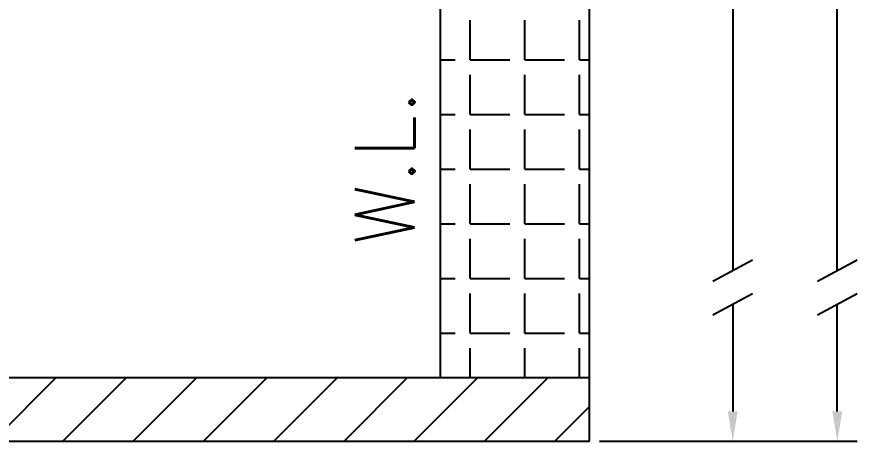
# Model space of a CAD drawing. Extents: x 2239 to 2659, y -1043 to -449.
# Drawn here: x 2530.6 to 2615.2, y -955.4 to -912.8 of the extents above; entities that cross this region are included whole.
import ezdxf

# ---------------------------------------------------------------- set-up
doc = ezdxf.new("R2010")
doc.units = 0
doc.header["$LTSCALE"] = 7
doc.header["$MEASUREMENT"] = 0
doc.layers.get('0').update_dxf_attribs({"color": 2, "linetype": 'CONTINUOUS'})
doc.layers.add('D', color=2, linetype='CONTINUOUS')
doc.layers.add('HT', color=3, linetype='CONTINUOUS')
doc.styles.add('GHS', font='romans', dxfattribs={"bigfont": 'ghs'})

msp = doc.modelspace()

# ---------------------------------------------------------------- hatches: boundary and pattern name
at = {"layer": 'HT', "ltscale": 0.5}
h = msp.add_hatch(dxfattribs=at)
h.set_pattern_fill('ANSI31', color=256, scale=40, style=0)
h.set_pattern_definition([(45, (2548.079, -207.226), (-3.535534, 3.535534), [])])
h.paths.add_polyline_path([(2588.241, -955.446), (2588.241, -949.046), (2373.241, -949.046), (2373.241, -955.446)])

# ---------------------------------------------------------------- linework, layer by layer
for p, q in [((2613.159, -938.269), (2613.159, -872.854)), ((2613.159, -952.446), (2613.159, -941.667)), ((2589.741, -955.446), (2615.159, -955.446))]:
    msp.add_line(p, q)
msp.add_solid([(2612.659, -952.446), (2613.659, -952.446), (2613.159, -955.446)])
at = {"layer": 'D'}
for p, q in [((2602.641, -879.164), (2602.641, -938.269)), ((2600.641, -939.333), (2604.641, -937.205)), ((2611.159, -939.333), (2615.159, -937.205)), ((2600.641, -942.732), (2604.641, -940.603)), ((2611.159, -942.732), (2615.159, -940.603)), ((2602.641, -941.667), (2602.641, -952.446)), ((2589.241, -955.446), (2604.641, -955.446))]:
    msp.add_line(p, q, dxfattribs=at)
msp.add_solid([(2602.141, -952.446), (2603.141, -952.446), (2602.641, -955.446)], dxfattribs=at)
at = {"layer": 'HT', "ltscale": 0.5}
for p, q in [((2573.241, -949.046), (2573.241, -569.546)), ((2588.241, -955.446), (2588.241, -569.546)), ((2576.229, -917.079), (2576.229, -913.079)), ((2581.729, -917.079), (2581.729, -913.079)), ((2587.229, -917.079), (2587.229, -913.079)), ((2573.241, -917.079), (2574.729, -917.079)), ((2576.229, -917.079), (2580.229, -917.079)), ((2581.729, -917.079), (2585.729, -917.079)), ((2587.229, -917.079), (2588.241, -917.079)), ((2576.229, -922.579), (2576.229, -918.579)), ((2581.729, -922.579), (2581.729, -918.579)), ((2587.229, -922.579), (2587.229, -918.579)), ((2573.241, -922.579), (2574.729, -922.579)), ((2576.229, -922.579), (2580.229, -922.579)), ((2581.729, -922.579), (2585.729, -922.579)), ((2587.229, -922.579), (2588.241, -922.579)), ((2576.229, -928.079), (2576.229, -924.079)), ((2581.729, -928.079), (2581.729, -924.079)), ((2587.229, -928.079), (2587.229, -924.079)), ((2573.241, -928.079), (2574.729, -928.079)), ((2576.229, -928.079), (2580.229, -928.079)), ((2581.729, -928.079), (2585.729, -928.079)), ((2587.229, -928.079), (2588.241, -928.079)), ((2576.229, -933.579), (2576.229, -929.579)), ((2581.729, -933.579), (2581.729, -929.579)), ((2587.229, -933.579), (2587.229, -929.579)), ((2573.241, -933.579), (2574.729, -933.579)), ((2576.229, -933.579), (2580.229, -933.579)), ((2581.729, -933.579), (2585.729, -933.579)), ((2587.229, -933.579), (2588.241, -933.579)), ((2576.229, -939.079), (2576.229, -935.079)), ((2581.729, -939.079), (2581.729, -935.079)), ((2587.229, -939.079), (2587.229, -935.079)), ((2573.241, -939.079), (2574.729, -939.079)), ((2576.229, -939.079), (2580.229, -939.079)), ((2581.729, -939.079), (2585.729, -939.079)), ((2587.229, -939.079), (2588.241, -939.079)), ((2576.229, -944.579), (2576.229, -940.579)), ((2581.729, -944.579), (2581.729, -940.579)), ((2587.229, -944.579), (2587.229, -940.579)), ((2573.241, -944.579), (2574.729, -944.579)), ((2576.229, -944.579), (2580.229, -944.579)), ((2581.729, -944.579), (2585.729, -944.579)), ((2587.229, -944.579), (2588.241, -944.579)), ((2576.229, -949.046), (2576.229, -946.079)), ((2581.729, -949.046), (2581.729, -946.079)), ((2587.229, -949.046), (2587.229, -946.079)), ((2373.241, -949.046), (2588.241, -949.046)), ((2373.241, -955.446), (2588.241, -955.446))]:
    msp.add_line(p, q, dxfattribs=at)

# ---------------------------------------------------------------- texts
at = {"layer": 'D', "ltscale": 0.5, "style": 'GHS'}
msp.add_text('W.L.', height=6, rotation=90, dxfattribs=at).set_placement((2570.639, -935.752))

doc.saveas('drawing.dxf')
